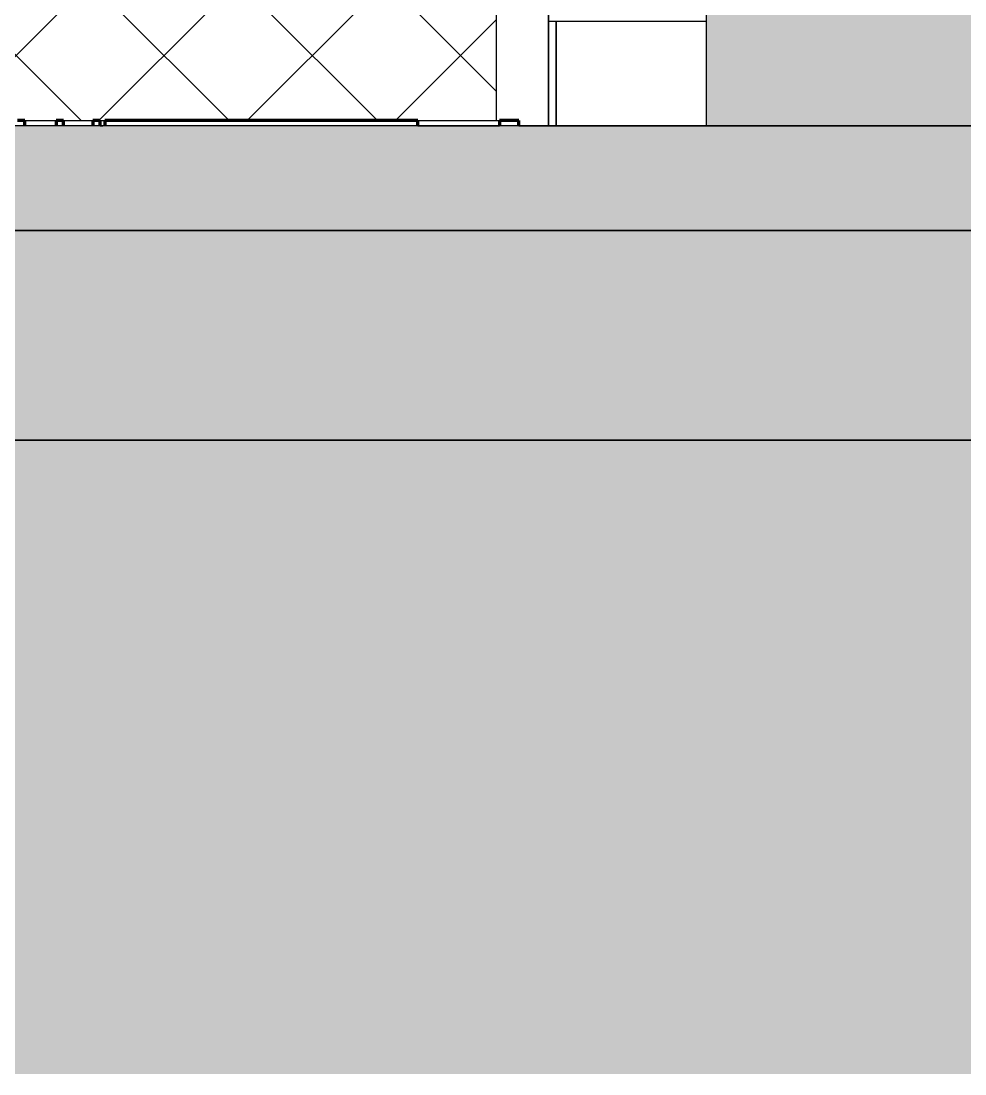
# Model space of a CAD drawing. Header units: millimetres. Extents: x -4391136 to -1798569, y -886572 to -291056.
# Drawn here: x -2415548 to -2414647, y -395496 to -394490 of the extents above; entities that cross this region are included whole.
import ezdxf

# ---------------------------------------------------------------- set-up
doc = ezdxf.new("R2010")
doc.units = ezdxf.units.MM
for name, color, linetype in [('000 - CONCRETE_COL_CUT_COLOR_1', 1, 'Continuous'), ('000 - CONCRETE_COL_CUT_COLOR_3', 3, 'Continuous'), ('000 - CONCRETE_COL_CUT_COLOR_5', 5, 'Continuous'), ('000 - CONCRETE_COL_HATCH_', 251, 'Continuous'), ('000 - CONCRETE_COL_WIPEOUT_', 250, 'Continuous'), ('000 - CONCRETE_EX_BUILDING_MAIN_COLOR_1', 1, 'Continuous')]:
    doc.layers.add(name, color=color, linetype=linetype)

# ---------------------------------------------------------------- blocks, each defined once
blk = doc.blocks.new('*U1923')
blk.add_wipeout([(-303.22085508827837, -2.8535396268125623e-11), (-303.2208550884902, 1.4847501006443053e-10), (-303.2208550880993, 8.844835974741727e-11), (-303.2208550881632, 4.206412995699793e-11), (-303.2208550884008, -2.595470505184494e-10), (-303.22085508844407, 1.0675194062059745e-10), (-303.22085508841593, 1.4267698134062812e-10), (-303.22085508840576, 1.6189005691558123e-10), (-303.2208550880082, 1.1721112969098613e-10), (-303.22085508833237, -1.1323209037072957e-10), (-303.22085508837273, -1.9736035028472543e-10), (-303.22085508843134, 2.0224888430675492e-10), (-303.2208550882537, -3.399236447876319e-11), (-303.2208550880842, 2.0224888430675492e-10), (-303.22085508814376, -2.049773684120737e-10), (-303.2208550881849, -1.3301360013429075e-10), (-303.22085508850614, 1.1925749276997522e-10), (-303.22085508811557, 1.6416379367001355e-10), (-303.2208550881019, 1.4847501006443053e-10), (-303.2208550880842, 1.368789526168257e-10), (-303.2208550881319, -2.595470505184494e-10), (-303.22085508837273, 6.434675015043467e-11), (-303.2208550884485, 1.049329512170516e-10), (-303.2208550880294, 1.581383912707679e-10), (-303.22085508827433, -1.864464138634503e-11), (-303.2208550880294, -1.8553691916167736e-10), (-303.22085508842844, -1.3301360013429075e-10), (-303.2208550883608, -8.947154128691182e-11), (-303.2208550881319, 2.28283170145005e-10), (-303.2208550880842, -1.6109424905152991e-10), (-303.22085508810517, -1.7359980120090768e-10), (-303.2208550881281, -1.9269918993813917e-10), (-303.2208550885071, -1.4949819160392508e-10), (-303.2208550882012, 7.79891706770286e-11), (-303.2208550881579, 300.0000000002192), (3.46048523169884e-10, 299.9999999998282), (-2.1813661987835076e-12, -2.0122570276726037e-11), (-303.22085508853695, -2.5715962692629546e-10), (-303.22085508847687, 1.2244072422618046e-10), (-303.2208550884191, 4.0813574742060155e-11), (-303.2208550885619, -2.0816059986827895e-10), (-303.2208550884763, -2.629576556500979e-10), (-303.220855088492, -2.426077116979286e-10), (-303.22085508850614, -2.3305801732931286e-10), (-303.2208550884485, -3.24803295370657e-10), (-303.2208550882012, -1.7678303265711293e-10), (-303.22085508812046, -2.3453594621969387e-10), (-303.22085508850614, -2.893330020015128e-10)]).dxf.layer = '000 - CONCRETE_COL_WIPEOUT_'
at = {"layer": '000 - CONCRETE_COL_HATCH_'}
h = blk.add_hatch(dxfattribs=at)
h.set_pattern_fill('AR-CONC', color=256, scale=0.04)
h.set_pattern_definition([(49.99999999999999, (-13948.15933406051, -849106.8256906053), (7.28738675984016, -0.6375634215561234), [0.762, -8.382000000000001]), (355, (-13948.15933406051, -849106.8256906053), (-1.409736856998774, 7.642273809561406), [0.6096, -6.7056233668]), (100.4514447, (-13947.55205378054, -849106.8788207453), (5.877649883614131, 7.004710076487804), [0.6476003519999999, -7.123609783999998]), (46.18420000000001, (-13948.15933406051, -849104.7936906053), (10.8431616356852, -1.681693117309086), [1.143, -12.573]), (96.63555760999992, (-13947.25573806052, -849104.9338306052), (9.49616536206012, 9.897044983908861), [0.9714009256, -10.6854243264]), (351.1841511700001, (-13948.15933406051, -849104.7936906053), (9.496165362599081, 9.897044983421306), [0.9143986828, -10.0583892768]), (21, (-13947.14333406051, -849105.3016906052), (6.064575650765299, -4.090607927483505), [0.762, -8.382000000000001]), (326.0000000000001, (-13947.14333406051, -849105.3016906052), (2.472081133905883, 7.367518644892771), [0.6096, -6.7056]), (71.45144499999999, (-13946.6379527565, -849105.6425746012), (8.536656771148646, 3.27691075543621), [0.6476003520000001, -7.123597503999999]), (37.50000000000001, (-13948.15933406051, -849106.8256906053), (0.1235441300236727, 3.382201554926124), [0, -6.62432, 0, -6.807200000000001, 0, -6.731000000000001]), (7.499999999999999, (-13948.15933406051, -849106.8256906053), (2.67278650041223, 4.00722299272478), [0, -3.88112, 0, -6.47192, 0, -2.5654]), (327.5, (-13950.42501406053, -849106.8256906053), (5.423623806674856, -0.2291497597069377), [0, -2.54, 0, -7.9248, 0, -10.5156]), (317.5, (-13951.44101406053, -849106.8256906053), (5.925167255440722, 1.017059641333321), [0, -3.302, 0, -5.26288, 0, -7.4676])])
h.paths.add_polyline_path([(-1.667805984044525e-10, 1.091393642127514e-11), (0, 300.0000000000728), (-303.2208550884397, 300.0000000000728), (-303.2208550884393, 0)])
at = {"layer": '000 - CONCRETE_COL_CUT_COLOR_1', "color": 0, "lineweight": -2}
blk.add_lwpolyline([(-1.667805984044525e-10, 1.091393642127514e-11), (0, 300.0000000000728), (-303.2208550884397, 300.0000000000728), (-303.2208550884397, 0), (-303.2208550884388, 0), (-303.2208550884388, 0), (-303.2208550884388, 0), (-303.2208550884388, 0), (-303.2208550884388, 0), (-303.2208550884388, 0), (-303.2208550884388, 0), (-303.2208550884388, 0), (-303.2208550884388, 0), (-303.2208550884388, 0), (-303.2208550884388, 0), (-303.2208550884388, 0), (-303.2208550884388, 0), (-303.2208550884388, 0), (-303.2208550884388, 0), (-303.2208550884388, 0), (-303.2208550884388, 0), (-303.2208550884388, 0), (-303.2208550884388, 0), (-303.2208550884393, 0), (-303.2208550884393, 0), (-303.2208550884393, 0), (-303.2208550884388, 0), (-303.2208550884388, 0), (-303.2208550884388, 0), (-303.2208550884388, 0), (-303.2208550884388, 0), (-303.2208550884388, 0), (-303.2208550884388, 0), (-303.2208550884407, 0), (-303.2208550884388, 0), (-303.2208550884388, 0), (-303.2208550884388, 0), (-303.2208550884388, 0), (-303.2208550884388, 0), (-303.2208550884388, 0), (-303.2208550884388, 0), (-303.2208550884388, 0), (-303.2208550884388, 0), (-303.2208550884388, 0), (-303.2208550884388, 0), (-303.2208550884397, 0), (-303.2208550884397, 0), (-303.2208550884393, 0)], close=True, dxfattribs=at)
blk = doc.blocks.new('*U1924')
at = {"layer": '000 - CONCRETE_COL_HATCH_'}
h = blk.add_hatch(dxfattribs=at)
h.set_pattern_fill('ANSI31', color=256, scale=0.25)
h.set_pattern_definition([(45, (28634.8406563653, -848406.8256906052), (-0.5612660075668221, 0.5612660075668221), [])])
h.paths.add_polyline_path([(-1.667805984044525e-10, 1.091393642127514e-11), (14317.42032817844, 0), (14317.42032817844, 100.0000000000146), (9.313225746154785e-10, 100.0000000000146), (0, 25.00000000001455)])
at = {"layer": '000 - CONCRETE_COL_CUT_COLOR_1', "color": 0}
blk.add_lwpolyline([(-1.667805984044525e-10, 1.091393642127514e-11), (14317.42032817844, 0), (14317.42032817844, 100.0000000000146), (9.313225746154785e-10, 100.0000000000146)], dxfattribs=at)
blk = doc.blocks.new('*U1921')
at = {"layer": '000 - CONCRETE_COL_HATCH_'}
h = blk.add_hatch(dxfattribs=at)
h.set_pattern_fill('AR-CONC', color=256, scale=0.04)
h.set_pattern_definition([(49.99999999999999, (748912.5428549676, -850106.82569061), (7.28738675984016, -0.6375634215561234), [0.762, -8.382000000000001]), (355, (748912.5428549676, -850106.82569061), (-1.409736856998774, 7.642273809561406), [0.6096, -6.7056233668]), (100.4514447, (748913.1501352476, -850106.8788207499), (5.877649883614131, 7.004710076487804), [0.6476003519999999, -7.123609783999998]), (46.18420000000001, (748912.5428549676, -850104.79369061), (10.8431616356852, -1.681693117309086), [1.143, -12.573]), (96.63555760999992, (748913.4464509677, -850104.9338306099), (9.49616536206012, 9.897044983908861), [0.9714009256, -10.6854243264]), (351.1841511700001, (748912.5428549676, -850104.79369061), (9.496165362599081, 9.897044983421306), [0.9143986828, -10.0583892768]), (21, (748913.5588549677, -850105.3016906099), (6.064575650765299, -4.090607927483505), [0.762, -8.382000000000001]), (326.0000000000001, (748913.5588549677, -850105.3016906099), (2.472081133905883, 7.367518644892771), [0.6096, -6.7056]), (71.45144499999999, (748914.0642362717, -850105.642574606), (8.536656771148646, 3.27691075543621), [0.6476003520000001, -7.123597503999999]), (37.50000000000001, (748912.5428549676, -850106.82569061), (0.1235441300236727, 3.382201554926124), [0, -6.62432, 0, -6.807200000000001, 0, -6.731000000000001]), (7.499999999999999, (748912.5428549676, -850106.82569061), (2.67278650041223, 4.00722299272478), [0, -3.88112, 0, -6.47192, 0, -2.5654]), (327.5, (748910.2771749677, -850106.82569061), (5.423623806674856, -0.2291497597069377), [0, -2.54, 0, -7.9248, 0, -10.5156]), (317.5, (748909.2611749676, -850106.82569061), (5.925167255440722, 1.017059641333321), [0, -3.302, 0, -5.26288, 0, -7.4676])])
h.paths.add_polyline_path([(-1.667805984044525e-10, 1.091393642127514e-11), (0, -199.9999999999854), (16280.70745336869, -200.0000000000146), (16280.7074533687, -7.73070496506989e-11)])
at = {"layer": '000 - CONCRETE_COL_CUT_COLOR_1', "color": 0, "lineweight": -2}
for points in [[(0, -199.9999999999854), (16280.70745336869, -200.0000000000146)], [(16280.7074533687, -7.73070496506989e-11), (-1.667805984044525e-10, 1.091393642127514e-11)]]:
    blk.add_lwpolyline(points, dxfattribs=at)
blk = doc.blocks.new('Rectangular Mullion - Mullion_Beam 300x400-30276235-ENTRANCE 2 - ENLARGE ELEVATION 1')
at = {"layer": '000 - CONCRETE_EX_BUILDING_MAIN_COLOR_1'}
for p, q in [((2741681.04807856, 101340), (2741715.228668477, 101340)), ((2741681.04807856, 100940), (2741715.228668477, 100940))]:
    blk.add_line(p, q, dxfattribs=at)
blk = doc.blocks.new('Rectangular Mullion - Mullion_Beam 300x400-V26-ENTRANCE 2 - ENLARGE ELEVATION 1')
at = {"layer": '000 - CONCRETE_EX_BUILDING_MAIN_COLOR_1'}
for p, q in [((2741646.867488641, 101340), (2741681.04807856, 101340)), ((2741656.928362707, 100940), (2741681.04807856, 100940))]:
    blk.add_line(p, q, dxfattribs=at)
blk = doc.blocks.new('Rectangular Mullion - Mullion_Beam 300x400-30280788-ENTRANCE 2 - ENLARGE ELEVATION 1')
at = {"layer": '000 - CONCRETE_EX_BUILDING_MAIN_COLOR_1'}
for q in [(2741646.867488641, 101340), (2741612.682877441, 101239.9999999999)]:
    blk.add_line((2741612.682877441, 101340), q, dxfattribs=at)
blk = doc.blocks.new('Rectangular Mullion - Mullion_Beam 300x400-30280789-ENTRANCE 2 - ENLARGE ELEVATION 1')
at = {"layer": '000 - CONCRETE_EX_BUILDING_MAIN_COLOR_1'}
for p in [(2741605.869707082, 101340), (2741612.682877441, 101239.9999999999)]:
    blk.add_line(p, (2741612.682877441, 101340), dxfattribs=at)
blk = doc.blocks.new('DR-SG-SW-Wire Screen_Fence - D50-1200x2000 mm-34133114-ENTRANCE 2 - ENLARGE ELEVATION 1')
at = {"layer": '000 - CONCRETE_EX_BUILDING_MAIN_COLOR_1', "linetype": 'Continuous', "lineweight": 9}
h = blk.add_hatch(dxfattribs=at)
h.set_pattern_fill('FP_11', color=256, style=0, pattern_type=2)
h.set_pattern_definition([(135, (2738690.075, 102289.859), (70.71067811865476, 70.71067811865474), []), (45, (2738690.075, 102289.859), (70.71067811865476, -70.71067811865476), [])])
h.paths.add_polyline_path([(2740582.54353627, 101240), (2740582.54353627, 101245), (2741555.347269379, 101245), (2741554.79432823, 102994.5461431158), (2741553.025484403, 103004.4847973977), (2741547.618474822, 103016.4445805702), (2741543.556382233, 103021.4544029758), (2741537.646522949, 103027.6560954407), (2741530.350933888, 103033.2697149869), (2741516.827494614, 103038.603676122), (2741505.347269379, 103040), (2740504.112800444, 103039.8498532371), (2740490.862471981, 103037.6782150238), (2740478.902688809, 103032.2712054427), (2740473.892866403, 103028.2091128536), (2740467.691173939, 103022.2992535701), (2740462.077554392, 103015.0036645086), (2740456.743593257, 103001.4802252348), (2740455.347269379, 102990), (2740455.347269379, 101245), (2740577.722107698, 101245), (2740577.722107698, 101240)])
at = {"layer": '000 - CONCRETE_EX_BUILDING_MAIN_COLOR_1'}
for p, q in [((2741555.347269379, 102990), (2741555.347269379, 101245)), ((2741605.347269379, 101240), (2741605.347269379, 102990)), ((2741605.347269376, 101439.9999999999), (2741605.347269376, 101239.9999999999)), ((2741605.347269376, 101439.9999999999), (2741605.347269376, 101239.9999999999)), ((2741231.912845207, 101140), (2741487.50577515, 101140))]:
    blk.add_line(p, q, dxfattribs=at)
blk = doc.blocks.new('Rectangular Mullion - Mullion_Beam 300x400-30281498-ENTRANCE 2 - ENLARGE ELEVATION 1')
at = {"layer": '000 - CONCRETE_EX_BUILDING_MAIN_COLOR_1'}
for p, q in [((2741749.409258395, 101340), (2741755.755785345, 101340)), ((2741749.409258395, 100940), (2741756.928362707, 100940))]:
    blk.add_line(p, q, dxfattribs=at)
at = {"layer": '000 - CONCRETE_EX_BUILDING_MAIN_COLOR_1', "lineweight": 35}
blk.add_line((2741756.928362707, 100940), (2742056.939316239, 100940), dxfattribs=at)
blk = doc.blocks.new('DPA_Drainage Gutter_Landscape PP17_REV B - DPA_Drainage Gutter_Landscape PP17_REV B-36085769-ENTRANCE 2 - ENLARGE ELEVATION 1')
at = {"layer": '000 - CONCRETE_EX_BUILDING_MAIN_COLOR_1'}
for p, q in [((2741163.036461776, 101244.9999999999), (2741168.120824526, 101244.9999999999)), ((2741168.120824526, 101244.9999999999), (2741563.106402903, 101244.9999999999)), ((2741168.161715421, 101244.9999999999), (2741173.246078172, 101244.9999999999)), ((2741173.246078172, 101244.9999999999), (2741568.231656549, 101244.9999999999)), ((2741173.286969068, 101244.9999999999), (2741178.371331818, 101244.9999999999)), ((2741178.371331818, 101244.9999999999), (2741573.356910194, 101244.9999999999)), ((2741178.371331818, 101239.9999999999), (2741178.371331818, 101244.9999999999)), ((2741178.412222713, 101244.9999999999), (2741181.911019616, 101244.9999999999)), ((2741178.412222713, 101239.9999999999), (2741178.412222713, 101244.9999999999)), ((2741186.595419812, 101244.9999999999), (2741359.589103507, 101244.9999999999)), ((2741186.894499974, 101244.9999999999), (2741359.888183669, 101244.9999999999)), ((2741187.210670431, 101244.9999999999), (2741360.204354125, 101244.9999999999)), ((2741187.526840888, 101244.9999999999), (2741360.520524582, 101244.9999999999)), ((2741187.843011345, 101244.9999999999), (2741360.836695039, 101244.9999999999)), ((2741188.159181801, 101244.9999999999), (2741361.152865496, 101244.9999999999)), ((2741188.475352258, 101244.9999999999), (2741361.469035952, 101244.9999999999)), ((2741188.791522715, 101244.9999999999), (2741361.785206409, 101244.9999999999)), ((2741362.101376866, 101244.9999999999), (2741189.107693172, 101244.9999999999)), ((2741362.417547323, 101244.9999999999), (2741189.423863629, 101244.9999999999)), ((2741362.73371778, 101244.9999999999), (2741189.740034085, 101244.9999999999)), ((2741363.049888236, 101244.9999999999), (2741190.056204542, 101244.9999999999)), ((2741363.366058693, 101244.9999999999), (2741190.372374999, 101244.9999999999)), ((2741363.68222915, 101244.9999999999), (2741190.688545456, 101244.9999999999)), ((2741363.998399606, 101244.9999999999), (2741191.004715912, 101244.9999999999)), ((2741191.320886369, 101244.9999999999), (2741364.314570063, 101244.9999999999)), ((2741191.720673459, 101244.9999999999), (2741364.714357153, 101244.9999999999)), ((2741192.01975362, 101244.9999999999), (2741365.013437314, 101244.9999999999)), ((2741192.335924077, 101244.9999999999), (2741365.329607771, 101244.9999999999)), ((2741192.652094534, 101244.9999999999), (2741365.645778228, 101244.9999999999)), ((2741192.96826499, 101244.9999999999), (2741365.961948685, 101244.9999999999)), ((2741193.284435447, 101244.9999999999), (2741366.278119142, 101244.9999999999)), ((2741193.600605904, 101244.9999999999), (2741366.594289598, 101244.9999999999)), ((2741193.916776361, 101244.9999999999), (2741366.910460055, 101244.9999999999)), ((2741367.226630512, 101244.9999999999), (2741194.232946817, 101244.9999999999)), ((2741367.542800969, 101244.9999999999), (2741194.549117274, 101244.9999999999)), ((2741367.858971425, 101244.9999999999), (2741194.865287731, 101244.9999999999)), ((2741368.175141882, 101244.9999999999), (2741195.181458188, 101244.9999999999)), ((2741368.491312339, 101244.9999999999), (2741195.497628645, 101244.9999999999)), ((2741368.807482795, 101244.9999999999), (2741195.813799101, 101244.9999999999)), ((2741369.123653252, 101244.9999999999), (2741196.129969558, 101244.9999999999)), ((2741196.446140015, 101244.9999999999), (2741369.439823708, 101244.9999999999)), ((2741196.845927104, 101244.9999999999), (2741369.839610798, 101244.9999999999)), ((2741197.145007266, 101244.9999999999), (2741370.13869096, 101244.9999999999)), ((2741197.461177723, 101244.9999999999), (2741370.454861417, 101244.9999999999)), ((2741197.777348179, 101244.9999999999), (2741370.771031874, 101244.9999999999)), ((2741198.093518636, 101244.9999999999), (2741371.087202331, 101244.9999999999)), ((2741198.409689093, 101244.9999999999), (2741371.403372787, 101244.9999999999)), ((2741198.72585955, 101244.9999999999), (2741371.719543244, 101244.9999999999)), ((2741199.042030006, 101244.9999999999), (2741372.035713701, 101244.9999999999)), ((2741372.351884157, 101244.9999999999), (2741199.358200463, 101244.9999999999)), ((2741372.668054614, 101244.9999999999), (2741199.67437092, 101244.9999999999)), ((2741372.984225071, 101244.9999999999), (2741199.990541377, 101244.9999999999)), ((2741373.300395527, 101244.9999999999), (2741200.306711833, 101244.9999999999)), ((2741373.616565984, 101244.9999999999), (2741200.62288229, 101244.9999999999)), ((2741373.932736441, 101244.9999999999), (2741200.939052747, 101244.9999999999)), ((2741374.248906898, 101244.9999999999), (2741201.255223204, 101244.9999999999)), ((2741201.571393661, 101244.9999999999), (2741374.565077355, 101244.9999999999)), ((2741201.97118075, 101244.9999999999), (2741374.964864444, 101244.9999999999)), ((2741202.270260912, 101244.9999999999), (2741375.263944606, 101244.9999999999)), ((2741202.586431368, 101244.9999999999), (2741375.580115063, 101244.9999999999)), ((2741202.902601825, 101244.9999999999), (2741375.896285519, 101244.9999999999)), ((2741203.218772282, 101244.9999999999), (2741376.212455976, 101244.9999999999)), ((2741203.534942739, 101244.9999999999), (2741376.528626433, 101244.9999999999)), ((2741203.851113195, 101244.9999999999), (2741376.844796889, 101244.9999999999)), ((2741204.167283652, 101244.9999999999), (2741377.160967347, 101244.9999999999)), ((2741377.477137803, 101244.9999999999), (2741204.483454109, 101244.9999999999)), ((2741377.79330826, 101244.9999999999), (2741204.799624566, 101244.9999999999)), ((2741378.109478717, 101244.9999999999), (2741205.115795023, 101244.9999999999)), ((2741366.588847934, 101244.9999999999), (2741539.582531628, 101244.9999999999)), ((2741366.887928096, 101244.9999999999), (2741539.88161179, 101244.9999999999)), ((2741367.204098552, 101244.9999999999), (2741540.197782246, 101244.9999999999)), ((2741367.520269009, 101244.9999999999), (2741540.513952703, 101244.9999999999)), ((2741367.836439466, 101244.9999999999), (2741540.83012316, 101244.9999999999)), ((2741368.152609922, 101244.9999999999), (2741541.146293616, 101244.9999999999)), ((2741368.468780379, 101244.9999999999), (2741541.462464073, 101244.9999999999)), ((2741368.784950836, 101244.9999999999), (2741541.77863453, 101244.9999999999)), ((2741369.101121293, 101244.9999999999), (2741542.094804987, 101244.9999999999)), ((2741369.41729175, 101244.9999999999), (2741542.410975444, 101244.9999999999)), ((2741369.733462207, 101244.9999999999), (2741542.7271459, 101244.9999999999)), ((2741370.049632663, 101244.9999999999), (2741543.043316357, 101244.9999999999)), ((2741370.36580312, 101244.9999999999), (2741543.359486814, 101244.9999999999)), ((2741370.681973577, 101244.9999999999), (2741543.67565727, 101244.9999999999)), ((2741370.998144033, 101244.9999999999), (2741543.991827727, 101244.9999999999)), ((2741371.31431449, 101244.9999999999), (2741544.307998184, 101244.9999999999)), ((2741371.71410158, 101244.9999999999), (2741544.707785274, 101244.9999999999)), ((2741372.013181741, 101244.9999999999), (2741545.006865435, 101244.9999999999)), ((2741372.329352198, 101244.9999999999), (2741545.323035893, 101244.9999999999)), ((2741372.645522655, 101244.9999999999), (2741545.639206349, 101244.9999999999)), ((2741372.961693112, 101244.9999999999), (2741545.955376806, 101244.9999999999)), ((2741373.277863569, 101244.9999999999), (2741546.271547263, 101244.9999999999)), ((2741373.594034025, 101244.9999999999), (2741546.587717719, 101244.9999999999)), ((2741373.910204482, 101244.9999999999), (2741546.903888176, 101244.9999999999)), ((2741374.226374939, 101244.9999999999), (2741547.220058633, 101244.9999999999)), ((2741374.542545395, 101244.9999999999), (2741547.536229089, 101244.9999999999)), ((2741374.858715852, 101244.9999999999), (2741547.852399546, 101244.9999999999)), ((2741375.174886309, 101244.9999999999), (2741548.168570003, 101244.9999999999)), ((2741375.491056765, 101244.9999999999), (2741548.484740459, 101244.9999999999)), ((2741375.807227222, 101244.9999999999), (2741548.800910916, 101244.9999999999)), ((2741376.123397679, 101244.9999999999), (2741549.117081373, 101244.9999999999)), ((2741376.439568135, 101244.9999999999), (2741549.43325183, 101244.9999999999)), ((2741376.839355225, 101244.9999999999), (2741549.83303892, 101244.9999999999)), ((2741377.138435387, 101244.9999999999), (2741550.132119081, 101244.9999999999)), ((2741377.454605844, 101244.9999999999), (2741550.448289538, 101244.9999999999)), ((2741377.770776301, 101244.9999999999), (2741550.764459995, 101244.9999999999)), ((2741378.086946758, 101244.9999999999), (2741551.080630451, 101244.9999999999)), ((2741378.403117214, 101244.9999999999), (2741551.396800908, 101244.9999999999)), ((2741378.719287671, 101244.9999999999), (2741551.712971365, 101244.9999999999)), ((2741379.035458128, 101244.9999999999), (2741552.029141821, 101244.9999999999)), ((2741379.351628584, 101244.9999999999), (2741552.345312278, 101244.9999999999)), ((2741379.667799041, 101244.9999999999), (2741552.661482735, 101244.9999999999)), ((2741379.983969497, 101244.9999999999), (2741552.977653192, 101244.9999999999)), ((2741380.300139954, 101244.9999999999), (2741553.293823648, 101244.9999999999)), ((2741380.616310411, 101244.9999999999), (2741553.609994105, 101244.9999999999)), ((2741380.932480868, 101244.9999999999), (2741553.926164562, 101244.9999999999)), ((2741381.248651325, 101244.9999999999), (2741554.242335019, 101244.9999999999)), ((2741381.564821782, 101244.9999999999), (2741554.558505476, 101244.9999999999)), ((2741381.964608871, 101244.9999999999), (2741554.958292565, 101244.9999999999)), ((2741382.263689033, 101244.9999999999), (2741555.257372727, 101244.9999999999)), ((2741382.57985949, 101244.9999999999), (2741555.573543184, 101244.9999999999)), ((2741382.896029946, 101244.9999999999), (2741555.88971364, 101244.9999999999)), ((2741383.212200403, 101244.9999999999), (2741556.205884097, 101244.9999999999)), ((2741383.52837086, 101244.9999999999), (2741556.522054553, 101244.9999999999)), ((2741383.844541316, 101244.9999999999), (2741556.83822501, 101244.9999999999)), ((2741384.160711774, 101244.9999999999), (2741557.154395468, 101244.9999999999)), ((2741384.47688223, 101244.9999999999), (2741557.470565924, 101244.9999999999)), ((2741384.793052687, 101244.9999999999), (2741557.786736381, 101244.9999999999)), ((2741385.109223144, 101244.9999999999), (2741558.102906838, 101244.9999999999)), ((2741480.514070666, 101244.9999999999), (2741558.419077294, 101244.9999999999)), ((2741558.419077294, 101244.9999999999), (2741558.419077294, 101239.9999999999)), ((2741480.514070665, 101239.9999999999), (2741558.419077294, 101239.9999999999))]:
    blk.add_line(p, q, dxfattribs=at)
at = {"layer": '000 - CONCRETE_EX_BUILDING_MAIN_COLOR_1', "lineweight": 70}
for p, q in [((2741480.514070666, 101244.9999999999), (2741181.911019616, 101244.9999999999)), ((2741181.911019616, 101244.9999999999), (2741181.911019616, 101239.9999999999)), ((2741480.514070666, 101239.9999999999), (2741480.514070666, 101244.9999999999)), ((2741576.925441766, 101244.9999999999), (2741558.424766298, 101244.9999999999)), ((2741558.424766298, 101244.9999999999), (2741558.424766298, 101239.9999999999)), ((2741576.925441766, 101239.9999999999), (2741576.925441766, 101244.9999999999))]:
    blk.add_line(p, q, dxfattribs=at)
blk = doc.blocks.new('DPA_Drainage Gutter_Landscape PP17_REV B - DPA_Drainage Gutter_Landscape PP17_REV B-36085779-ENTRANCE 2 - ENLARGE ELEVATION 1')
at = {"layer": '000 - CONCRETE_EX_BUILDING_MAIN_COLOR_1', "lineweight": 70}
for p, q in [((2741105.543536266, 101244.9999999999), (2741098.543536266, 101244.9999999999)), ((2741105.543536266, 101239.9999999999), (2741105.543536266, 101244.9999999999)), ((2741142.543536266, 101244.9999999999), (2741135.543536265, 101244.9999999999)), ((2741135.543536265, 101244.9999999999), (2741135.543536265, 101239.9999999999)), ((2741142.543536266, 101239.9999999999), (2741142.543536266, 101244.9999999999)), ((2741177.543536266, 101244.9999999999), (2741170.543536266, 101244.9999999999)), ((2741170.543536266, 101244.9999999999), (2741170.543536266, 101239.9999999999)), ((2741177.543536266, 101239.9999999999), (2741177.543536266, 101244.9999999999))]:
    blk.add_line(p, q, dxfattribs=at)
at = {"layer": '000 - CONCRETE_EX_BUILDING_MAIN_COLOR_1'}
for p, q in [((2741105.543536266, 101244.9999999999), (2741135.543536265, 101244.9999999999)), ((2741105.543536266, 101244.9999999999), (2741135.543536265, 101244.9999999999)), ((2741105.543536266, 101239.9999999999), (2741105.543536266, 101244.9999999999)), ((2741105.543536266, 101244.9999999999), (2741105.543536266, 101239.9999999999)), ((2741135.543536265, 101239.9999999999), (2741135.543536265, 101244.9999999999)), ((2741135.543536265, 101244.9999999999), (2741135.543536265, 101239.9999999999)), ((2741142.543536266, 101244.9999999999), (2741170.543536266, 101244.9999999999)), ((2741142.543536266, 101244.9999999999), (2741170.543536266, 101244.9999999999)), ((2741142.543536266, 101244.9999999999), (2741142.543536266, 101239.9999999999)), ((2741142.543536266, 101244.9999999999), (2741142.543536266, 101239.9999999999)), ((2741170.543536266, 101239.9999999999), (2741170.543536266, 101244.9999999999)), ((2741170.543536266, 101244.9999999999), (2741170.543536266, 101239.9999999999)), ((2741135.543536265, 101239.9999999999), (2741105.543536266, 101239.9999999999)), ((2741170.543536266, 101239.9999999999), (2741142.543536266, 101239.9999999999))]:
    blk.add_line(p, q, dxfattribs=at)
blk = doc.blocks.new('*U1920')
at = {"layer": '000 - CONCRETE_COL_HATCH_'}
h = blk.add_hatch(dxfattribs=at)
h.set_pattern_fill('EARTH', color=256, scale=0.5, angle=45)
h.set_pattern_definition([(45, (725009.9233984838, -852127.5014237134), (0, 4.490128060534577), [3.175, -3.175]), (45, (725009.0814994724, -852126.659524702), (0, 4.490128060534577), [3.175, -3.175]), (45, (725008.239600461, -852125.8176256906), (0, 4.490128060534577), [3.175, -3.175]), (135, (725008.239600461, -852125.2563596831), (-4.490128060534577, 0), [3.175, -3.175]), (135, (725009.0814994724, -852124.4144606717), (-4.490128060534577, 0), [3.175, -3.175]), (135, (725009.9233984838, -852123.5725616604), (-4.490128060534577, 0), [3.175, -3.175])])
h.paths.add_polyline_path([(-1.667805984044525e-10, 1.091393642127514e-11), (0, -605.168933276771), (4324.562917300963, -605.1689332767709), (4334.232532952444, -605.168933276771), (16280.7074533687, -605.168933276771), (16280.7074533687, -2.91038304567337e-11)])
blk = doc.blocks.new('W-1-PP17-ENT2_REV00_20260528-110925_ELEVATION_1_EX')
blk.add_lwpolyline([(1916.231931691524, 101240.0000000002), (1916.231931691524, 101540.0000000003), (1613.011076603085, 101540.0000000003), (1613.011076603085, 101240.0000000002)], close=True)
at = {"layer": '000 - CONCRETE_EX_BUILDING_MAIN_COLOR_1'}
for p, q in [((1613.011076599825, 101540.0000000001), (1613.011076599825, 101240)), ((1963.652259865776, 101240), (-12353.76806831174, 101240)), ((1613.011076599825, 101240), (-12003.76806831174, 101240)), ((1034.798827521503, 101240), (1037.298827520106, 101240)), ((1434.180733020883, 101240), (1439.1809155792, 101240)), ((1595.165807291865, 101240), (1434.180733019952, 101240)), ((-12353.76806831174, 101140), (1963.652259865776, 101140)), ((1963.652259865776, 101140), (-12353.76806831174, 101140)), ((-12003.76806831174, 101140), (1613.011076599825, 101140)), ((1613.011076599825, 101140), (-11938.76806831174, 101140)), ((1613.011076599825, 101140), (1439.1809155792, 101140)), ((1613.011076599825, 101140.0000000001), (1595.165807291865, 101140.0000000001)), ((-13435.50060126465, 100940.0000000001), (2845.206852104049, 100940.0000000001)), ((1963.652259865776, 100940.0000000001), (-12353.76806831267, 100940.0000000001)), ((-12353.76806831174, 100940), (1963.652259865776, 100940))]:
    blk.add_line(p, q, dxfattribs=at)
at = {"layer": '000 - CONCRETE_EX_BUILDING_MAIN_COLOR_1', "lineweight": 35}
blk.add_line((1613.011076599825, 101240), (1439.1809155792, 101240), dxfattribs=at)
at = {"layer": '000 - CONCRETE_EX_BUILDING_MAIN_COLOR_1'}
for name, p in [('DR-SG-SW-Wire Screen_Fence - D50-1200x2000 mm-34133114-ENTRANCE 2 - ENLARGE ELEVATION 1', (-2740142.744708745, 5.820766091346741e-11)), ('Rectangular Mullion - Mullion_Beam 300x400-30280789-ENTRANCE 2 - ENLARGE ELEVATION 1', (-2740142.744708745, 5.820766091346741e-11)), ('Rectangular Mullion - Mullion_Beam 300x400-30280788-ENTRANCE 2 - ENLARGE ELEVATION 1', (-2740142.744708745, 5.820766091346741e-11)), ('Rectangular Mullion - Mullion_Beam 300x400-V26-ENTRANCE 2 - ENLARGE ELEVATION 1', (-2740142.744708745, 5.820766091346741e-11)), ('Rectangular Mullion - Mullion_Beam 300x400-30276235-ENTRANCE 2 - ENLARGE ELEVATION 1', (-2740142.744708745, 5.820766091346741e-11)), ('Rectangular Mullion - Mullion_Beam 300x400-30276235-ENTRANCE 2 - ENLARGE ELEVATION 1', (-2740108.564118758, 5.820766091346741e-11)), ('Rectangular Mullion - Mullion_Beam 300x400-30281498-ENTRANCE 2 - ENLARGE ELEVATION 1', (-2740142.744708745, 5.820766091346741e-11)), ('DPA_Drainage Gutter_Landscape PP17_REV B - DPA_Drainage Gutter_Landscape PP17_REV B-36085779-ENTRANCE 2 - ENLARGE ELEVATION 1', (-2740142.744708745, 5.820766091346741e-11)), ('DPA_Drainage Gutter_Landscape PP17_REV B - DPA_Drainage Gutter_Landscape PP17_REV B-36085769-ENTRANCE 2 - ENLARGE ELEVATION 1', (-2740142.744708745, 5.820766091346741e-11))]:
    blk.add_blockref(name, p, dxfattribs=at)
blk.add_blockref('*U1920', (-13435.50060126185, 100940.0000000003))
at = {"layer": '000 - CONCRETE_COL_CUT_COLOR_5'}
blk.add_blockref('*U1923', (1916.231931691524, 101240.0000000002), dxfattribs=at)
for points in [[(-12353.76806830987, 101140.0000000002), (1963.65225986857, 101140.0000000002), (1963.65225986857, 101240.0000000002), (-12353.76806830894, 101240.0000000002), (-12353.76806830987, 101165.0000000002)], [(-13435.50060126185, 101140.0000000003), (-13435.50060126185, 100940.0000000003), (2845.206852106843, 100940.0000000003), (2845.206852106843, 101140.0000000002)]]:
    blk.add_lwpolyline(points, close=True)
at = {"layer": '000 - CONCRETE_COL_CUT_COLOR_3'}
blk.add_blockref('*U1924', (-12353.76806830987, 101140.0000000002), dxfattribs=at)
at = {"layer": '000 - CONCRETE_COL_CUT_COLOR_5'}
blk.add_blockref('*U1921', (-13435.50060126185, 101140.0000000003), dxfattribs=at)

msp = doc.modelspace()

# ---------------------------------------------------------------- block references
msp.add_blockref('W-1-PP17-ENT2_REV00_20260528-110925_ELEVATION_1_EX', (-2416506.982080583, -495830.4466722279))

doc.saveas('drawing.dxf')
